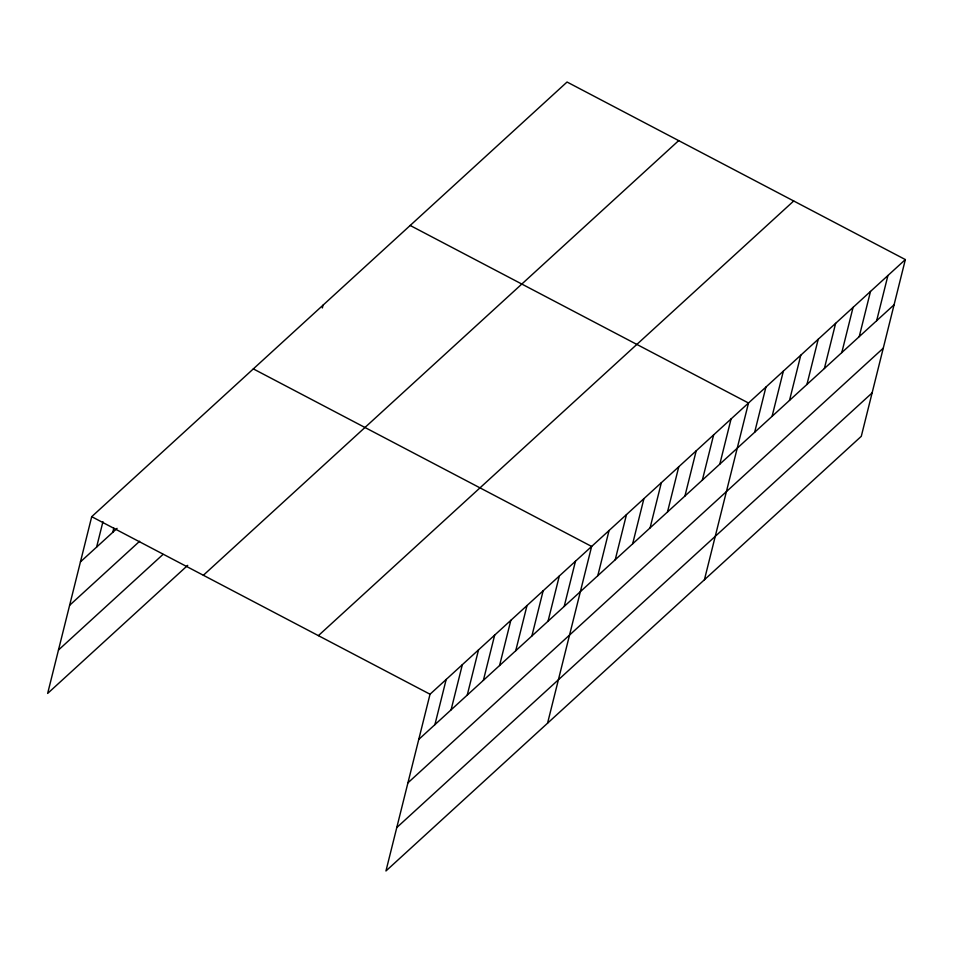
<?xml version="1.0" encoding="UTF-8"?>
<svg xmlns="http://www.w3.org/2000/svg" width="953" height="953" viewBox="0 0 953 953"><rect width="100%" height="100%" fill="white"/><g stroke="black" fill="none" stroke-linecap="round" stroke-linejoin="round"><path stroke-width="1.43" d="M905.35 259.573L430.029 694.225L385.953 870.971L861.286 436.319L905.35 259.573L567.047 82.029L91.714 516.681L47.65 693.427L187.717 565.343M96.61 547.105L102.948 521.672M112.776 532.322L113.824 528.081M322.34 307.974L323.043 305.151M434.913 724.649L446.183 679.453M451.079 709.866L462.348 664.67M467.244 695.094L478.513 649.898M483.397 680.311L494.667 635.115M499.563 665.539L510.832 620.332M515.728 650.756L526.997 605.56M531.881 635.985L543.15 590.777M548.046 621.201L559.316 576.005M564.2 606.418L575.469 561.222M547.57 723.184L591.634 546.45L253.331 368.894M597.793 575.707L609.062 530.511M615.221 559.768L626.49 514.572M632.649 543.829L643.918 498.633M650.077 527.902L661.346 482.694M667.505 511.964L678.774 466.756M684.933 496.025L696.202 450.829M702.361 480.086L713.63 434.89M719.801 464.147L731.07 418.951M704.422 579.758L748.498 403.012L410.183 225.468M754.657 432.269L765.926 387.073M772.085 416.342L783.354 371.134M789.513 400.403L800.782 355.195M806.941 384.464L818.21 339.268M824.369 368.525L835.638 323.329M841.797 352.586L853.066 307.39M859.225 336.647L870.494 291.451M876.653 320.708L887.922 275.512M80.445 561.877L117.076 528.379M69.629 605.286L139.65 541.244M58.478 650.017L162.987 554.443M203.358 575.267L678.679 140.615M318.385 635.639L793.706 200.988M418.76 739.421L894.081 304.781M407.932 782.842L883.252 348.19M396.782 827.561L872.102 392.91M91.714 516.681L430.029 694.225"/></g></svg>
